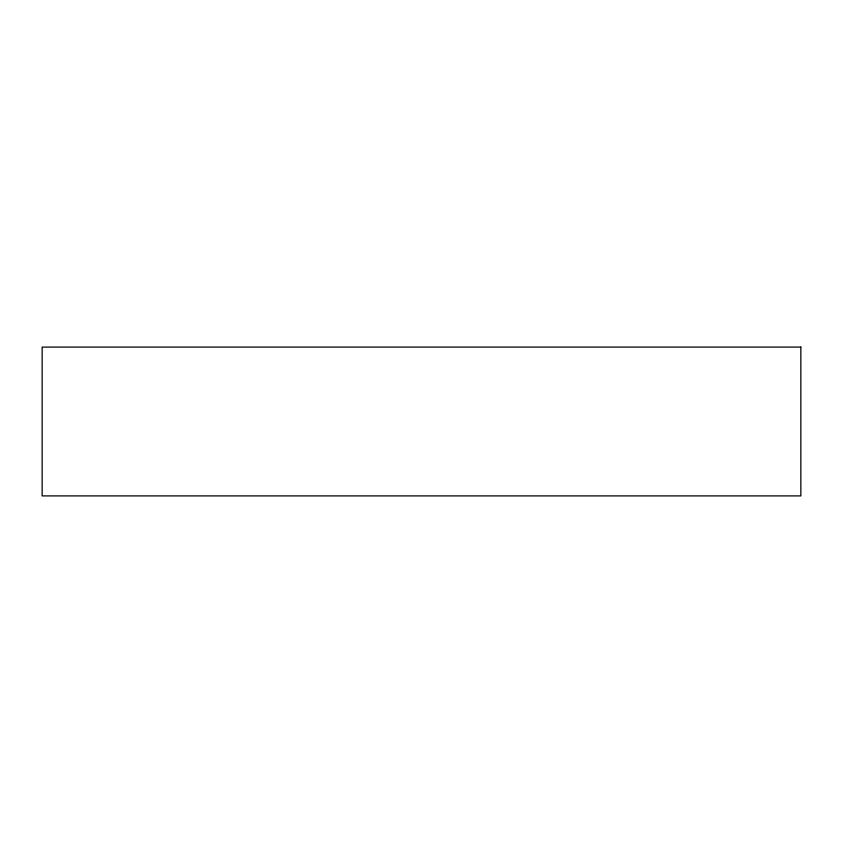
<?xml version="1.0" encoding="UTF-8"?>
<svg xmlns="http://www.w3.org/2000/svg" width="843" height="843" viewBox="0 0 843 843"><rect width="100%" height="100%" fill="white"/><g stroke="black" fill="none" stroke-linecap="round" stroke-linejoin="round"><path stroke-width="1.26" d="M800.85 347.095L42.15 347.095L42.15 495.905L800.85 495.905L800.85 347.095"/></g></svg>
